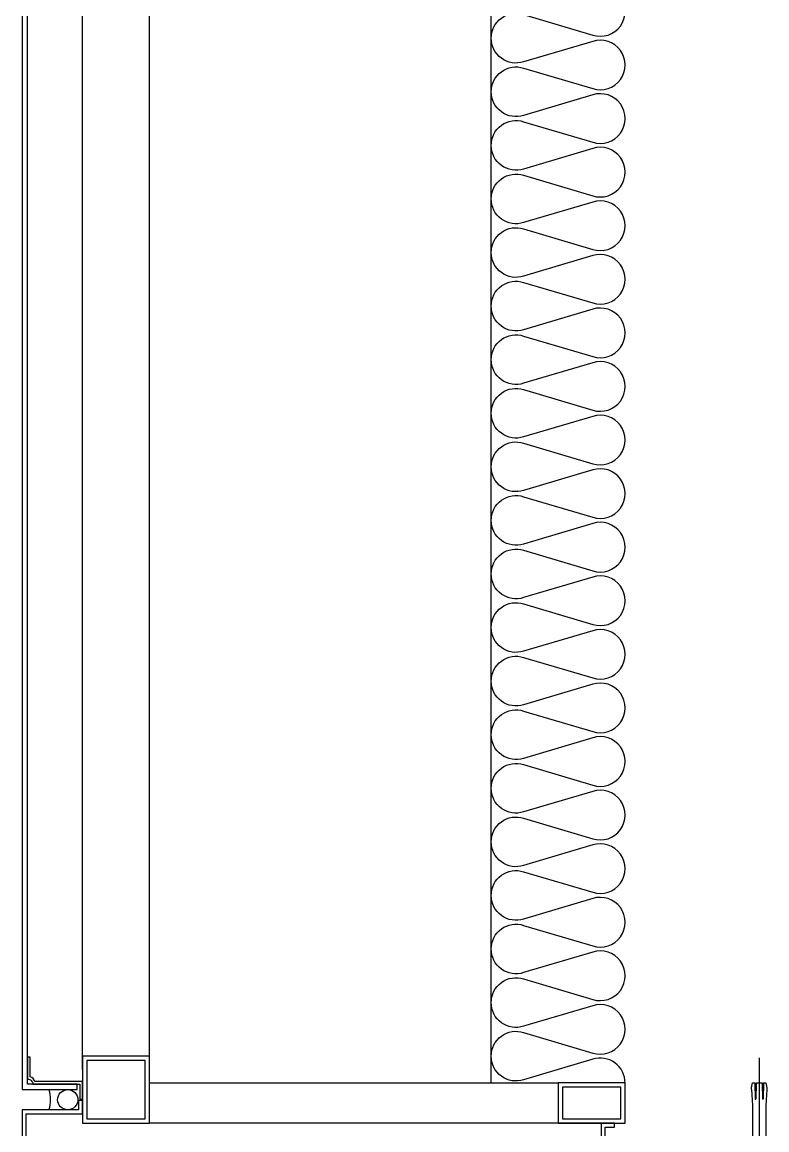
# Model space of a CAD drawing. Header units: millimetres. Extents: x 19868 to 801382, y -4805 to 85279.
# Drawn here: x 117288 to 117844, y 51484 to 52311 of the extents above; entities that cross this region are included whole.
import ezdxf

# ---------------------------------------------------------------- set-up
doc = ezdxf.new("R2010")
doc.units = ezdxf.units.MM
doc.header["$LTSCALE"] = 250
for name, color, linetype in [('0-Sheet', 7, 'Continuous'), ('A-ETC-8', 8, 'Continuous'), ('A-FIN', 6, 'Continuous'), ('ISL', 251, 'Continuous')]:
    doc.layers.add(name, color=color, linetype=linetype)

# ---------------------------------------------------------------- blocks, each defined once
blk = doc.blocks.new('A$C632c858f')
at = {"layer": 'A-ETC-8'}
blk.add_arc((-2.84, 0), 24.04, 341.82483, 18.17517, dxfattribs=at)
blk.add_ellipse((34.03, 0), major_axis=(7.59, 0), ratio=0.987937, dxfattribs=at)
blk = doc.blocks.new('그릴_3.8')
at = {"layer": 'A-ETC-8'}
for p, q in [((-100, 3858.88), (-100, 3764.11)), ((-105, 3840), (-105, 3839.84)), ((-103.3, 3840), (-105, 3840)), ((-105, 3840), (-105, 3839.84)), ((-103.3, 3840), (-103.03, 3827.9)), ((-102.12, 3840), (-102.45, 3827.9)), ((-97.88, 3840), (-102.12, 3840)), ((-97.88, 3840), (-97.55, 3827.9)), ((-96.7, 3840), (-96.97, 3827.9)), ((-95.05, 3840), (-96.7, 3840)), ((-95, 3840), (-95, 3839.84)), ((-105.64, 3835.2), (-105, 3823.08)), ((-94.36, 3835.2), (-95, 3823.08)), ((-105, 3823.08), (-105, 3800)), ((-103.03, 3827.9), (-102.45, 3827.9)), ((-96.97, 3827.9), (-97.55, 3827.9)), ((-95, 3823.08), (-95, 3800))]:
    blk.add_line(p, q, dxfattribs=at)
for centre, start, end in [((-93.15, 3835.86), 160.64962, 182.99999), ((-106.85, 3835.86), 357.00001, 19.35038)]:
    blk.add_arc(centre, 12.5, start, end, dxfattribs=at)
blk = doc.blocks.new('A$Cae507117')
at = {"layer": 'A-ETC-8'}
for points in [[(-50, 0), (-50, -50), (0, -50), (0, 0)], [(-46.8, -3.2), (-46.8, -46.8), (-3.2, -46.8), (-3.2, -3.2)]]:
    blk.add_lwpolyline(points, close=True, dxfattribs=at)
blk = doc.blocks.new('A$C9f9ec502')
at = {"layer": 'A-ETC-8'}
for points in [[(43.01, -20), (43.01, -50), (93.01, -50), (93.01, -20)], [(46.21, -23.2), (46.21, -46.8), (89.81, -46.8), (89.81, -23.2)]]:
    blk.add_lwpolyline(points, close=True, dxfattribs=at)

msp = doc.modelspace()

# ---------------------------------------------------------------- linework, layer by layer
at = {"layer": '0-Sheet'}
msp.add_lwpolyline([(117288.21, 51458.93), (117723.21, 51458.93), (117723.21, 51485.93), (117730.21, 51485.93), (117730.21, 51488.93), (117720.21, 51488.93), (117720.21, 51461.93), (117291.21, 51461.93), (117291.21, 51495.93), (117333.21, 51495.93), (117333.21, 51505.93), (117330.21, 51505.93), (117330.21, 51498.93), (117288.21, 51498.93)], close=True, dxfattribs=at)
at = {"layer": 'A-ETC-8'}
for p, q in [((117333.21, 51528.93, 0), (117333.21, 76146.73)), ((117383.21, 51528.93, 0), (117383.21, 76146.73)), ((117383.21, 51518.93, 0), (117688.21, 51518.93, 0)), ((117720.21, 51488.93, 0), (117383.21, 51488.93, 0))]:
    msp.add_line(p, q, dxfattribs=at)
msp.add_lwpolyline([(117296.21, 51517.93), (117331.21, 51517.93), (117331.21, 51506.93), (117333.21, 51506.93), (117333.21, 51519.93), (117297.87, 51519.93, 0.226541), (117294.21, 51523.59), (117294.21, 51538.28), (117292.21, 51538.28), (117292.21, 51521.93, -0.414214)], format="xyb", close=True, dxfattribs=at)
at = {"layer": 'A-FIN'}
msp.add_lwpolyline([(117329.21, 52667.43), (117329.21, 52671.43), (117288.21, 52671.43), (117288.21, 51513.93), (117329.21, 51513.93), (117329.21, 51517.93), (117292.21, 51517.93), (117292.21, 52667.43), (117329.21, 52667.43)], close=True, dxfattribs=at)
at = {"layer": 'ISL'}
msp.add_lwpolyline([(117638.21, 51518.93), (117638.21, 76128.93), (117738.21, 76128.93)], dxfattribs=at)
msp.add_lwpolyline([(117738.21, 51518.93, 0.509041), (117713.97, 51536.61), (117662.45, 51521.29, -0.509267), (117638.21, 51538.95, -0.509267), (117662.45, 51556.61), (117713.97, 51541.29, 1.372593), (117713.97, 51576.61), (117662.45, 51561.29, -0.509267), (117638.21, 51578.95, -0.509267), (117662.45, 51596.61), (117713.97, 51581.29, 1.372593), (117713.97, 51616.61), (117662.45, 51601.29, -0.509267), (117638.21, 51618.95, -0.509267), (117662.45, 51636.61), (117713.97, 51621.29, 1.372593), (117713.97, 51656.61), (117662.45, 51641.29, -0.509267), (117638.21, 51658.95, -0.509267), (117662.45, 51676.61), (117713.97, 51661.29, 1.372593), (117713.97, 51696.61), (117662.45, 51681.29, -0.509267), (117638.21, 51698.95, -0.509267), (117662.45, 51716.61), (117713.97, 51701.29, 1.372593), (117713.97, 51736.61), (117662.45, 51721.29, -0.509267), (117638.21, 51738.95, -0.509267), (117662.45, 51756.61), (117713.97, 51741.29, 1.372593), (117713.97, 51776.61), (117662.45, 51761.29, -0.509267), (117638.21, 51778.95, -0.509267), (117662.45, 51796.61), (117713.97, 51781.29, 1.372593), (117713.97, 51816.61), (117662.45, 51801.29, -0.509267), (117638.21, 51818.95, -0.509267), (117662.45, 51836.61), (117713.97, 51821.29, 1.372593), (117713.97, 51856.61), (117662.45, 51841.29, -0.509267), (117638.21, 51858.95, -0.509267), (117662.45, 51876.61), (117713.97, 51861.29, 1.372593), (117713.97, 51896.61), (117662.45, 51881.29, -0.509267), (117638.21, 51898.95, -0.509267), (117662.45, 51916.61), (117713.97, 51901.29, 1.372593), (117713.97, 51936.61), (117662.45, 51921.29, -0.509267), (117638.21, 51938.95, -0.509267), (117662.45, 51956.61), (117713.97, 51941.29, 1.372593), (117713.97, 51976.61), (117662.45, 51961.29, -0.509267), (117638.21, 51978.95, -0.509267), (117662.45, 51996.61), (117713.97, 51981.29, 1.372593), (117713.97, 52016.61), (117662.45, 52001.29, -0.509267), (117638.21, 52018.95, -0.509267), (117662.45, 52036.61), (117713.97, 52021.29, 1.372593), (117713.97, 52056.61), (117662.45, 52041.29, -0.509267), (117638.21, 52058.95, -0.509267), (117662.45, 52076.61), (117713.97, 52061.29, 1.372593), (117713.97, 52096.61), (117662.45, 52081.29, -0.509267), (117638.21, 52098.95, -0.509267), (117662.45, 52116.61), (117713.97, 52101.29, 1.372593), (117713.97, 52136.61), (117662.45, 52121.29, -0.509267), (117638.21, 52138.95, -0.509267), (117662.45, 52156.61), (117713.97, 52141.29, 1.372593), (117713.97, 52176.61), (117662.45, 52161.29, -0.509267), (117638.21, 52178.95, -0.509267), (117662.45, 52196.61), (117713.97, 52181.29, 1.372593), (117713.97, 52216.61), (117662.45, 52201.29, -0.509267), (117638.21, 52218.95, -0.509267), (117662.45, 52236.61), (117713.97, 52221.29, 1.372593), (117713.97, 52256.61), (117662.45, 52241.29, -0.509267), (117638.21, 52258.95, -0.509267), (117662.45, 52276.61), (117713.97, 52261.29, 1.372593), (117713.97, 52296.61), (117662.45, 52281.29, -0.509267), (117638.21, 52298.95, -0.509267), (117662.45, 52316.61), (117713.97, 52301.29, 1.372593), (117713.97, 52336.61)], format="xyb", dxfattribs=at)

# ---------------------------------------------------------------- block references
at = {"layer": 'A-ETC-8'}
for name, p in [('A$Cae507117', (117383.21, 51538.93, 0)), ('A$C632c858f', (117288.21, 51506.43, 0)), ('A$C9f9ec502', (117645.2, 51538.93, 0))]:
    msp.add_blockref(name, p, dxfattribs=at)
at = {"layer": 'A-ETC-8', "xscale": -1}
msp.add_blockref('그릴_3.8', (117738.21, 47678.93), dxfattribs=at)

doc.saveas('drawing.dxf')
